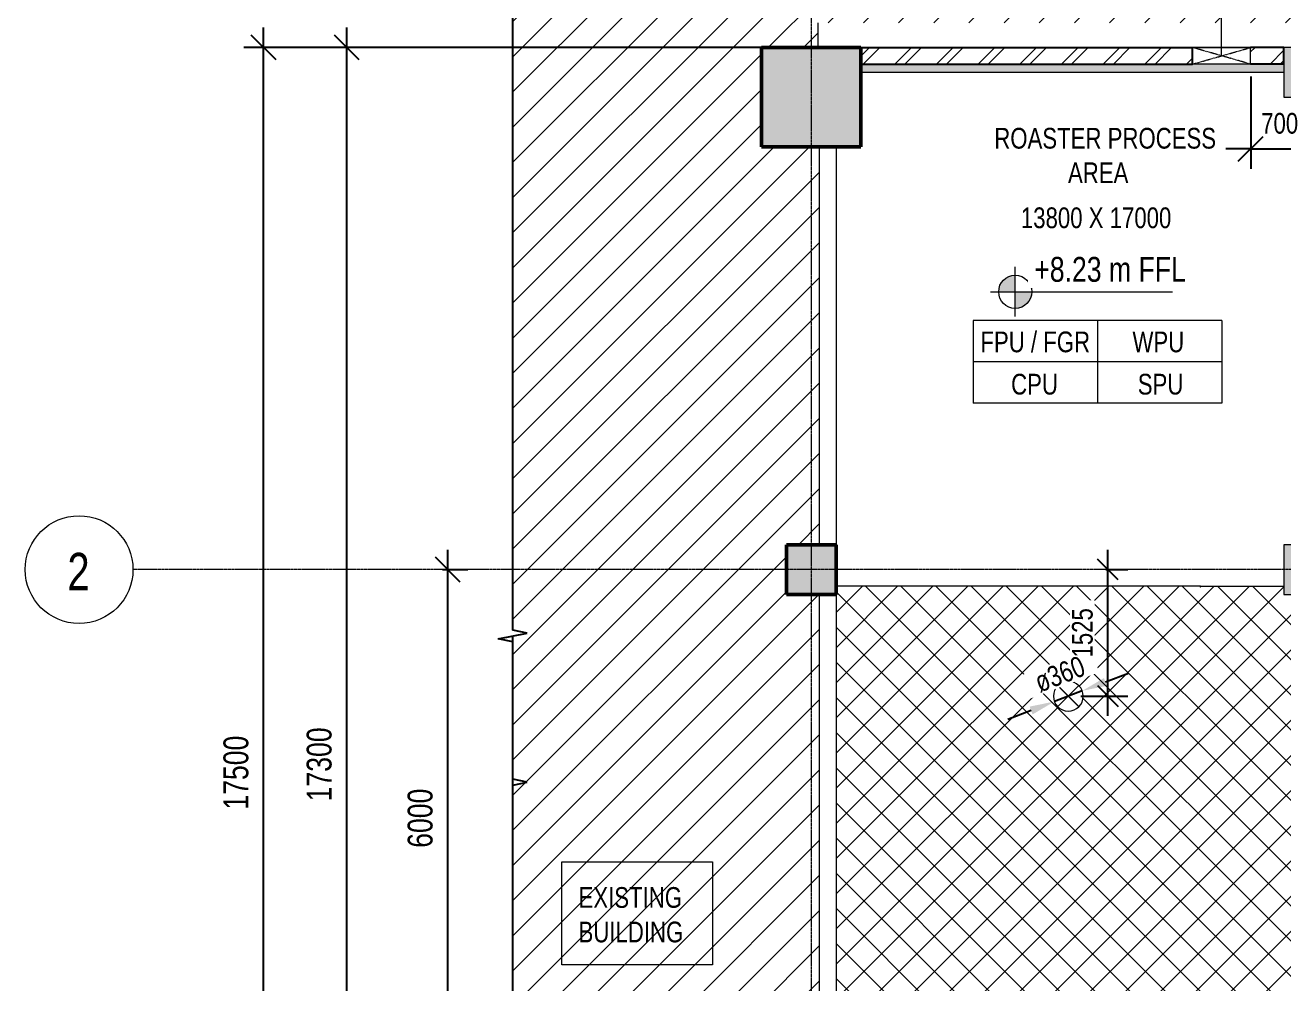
# Model space of a CAD drawing. Header units: millimetres. Extents: x -29259 to 87313, y -139821 to 46728.
# Drawn here: x -11857 to 3324, y -33034 to -21466 of the extents above; entities that cross this region are included whole.
import ezdxf

# ---------------------------------------------------------------- set-up
doc = ezdxf.new("R2010")
doc.units = ezdxf.units.MM
doc.linetypes.add('Dash', pattern=[6.35, 3.175, -3.175])
doc.linetypes.add('Grid Line', pattern=[22.225, 12.7, -3.175, 3.175, -3.175])
for name, color, linetype, lineweight in [('A-ANNO-DIMS', 211, 'Continuous', 9), ('A-AREA-IDEN', 2, 'Continuous', 9), ('A-DETL-GENF', 92, 'Continuous', 9), ('A-DETL-MEDM', 33, 'Continuous', 25), ('A-DETL-THIN', 151, 'Continuous', 9), ('A-FLOR', 192, 'Continuous', 9), ('A-FLOR-PATT', 8, 'Continuous', 18), ('A-GLAZ', 151, 'Continuous', 9), ('A-GLAZ-HDLN', 1, 'Dash', 18), ('A-GLAZ-IDEN', 152, 'Continuous', 9), ('A-WALL', 113, 'Continuous', 18), ('A-WALL-PATT', 111, 'Continuous', 18), ('G-ANNO-DIMS', 111, 'Continuous', 9), ('G-ANNO-TEXT', 231, 'Continuous', 9), ('S-BEAM', 12, 'Continuous', 9), ('S-COLS', 52, 'Continuous', 18), ('S-GRID', 8, 'Continuous', 9), ('S-GRID-IDEN', 1, 'Continuous', 9)]:
    doc.layers.add(name, color=color, linetype=linetype, lineweight=lineweight)
doc.styles.add('Century Gothic', font='GOTHIC.TTF', dxfattribs={"width": 0.8, "height": 450})
doc.styles.add('Century Gothic_1', font='GOTHIC.TTF', dxfattribs={"width": 0.8, "height": 250})
doc.styles.add('Century Gothic_2', font='GOTHIC.TTF', dxfattribs={"width": 0.8, "height": 300})
doc.dimstyles.new('Diagonal_-_2_5mm_Century_Gothic', dxfattribs={"dimscale": 304.8, "dimtxt": 261.042067, "dimasz": 0.984252, "dimexe": 0.787402, "dimexo": 0.492126, "dimgap": 0.574147, "dimtad": 1, "dimdec": 0, "dimzin": 0, "dimdsep": 46, "dimtxsty": 'Century Gothic_1', "dimblk1": 'OBLIQUE', "dimblk2": 'OBLIQUE', "dimsah": 1, "dimcen": 0.09, "dimdle": 0.787402, "dimazin": 0, "dimtfac": 1, "dimtdec": 4, "dimtix": 1, "dimtmove": 0, "dimatfit": 3, "dimfxl": 1, "dimtvp": 1, "dimtfill": 1, "dimtolj": 1, "dimtzin": 0, "dimarcsym": 2})
doc.dimstyles.new('Diagonal_-_2_5mm_Century_Gothic__T', dxfattribs={"dimscale": 304.8, "dimtxt": 261.042067, "dimasz": 0.82021, "dimexe": 0.787402, "dimexo": 0.492126, "dimgap": 0.574147, "dimtad": 1, "dimdec": 0, "dimzin": 0, "dimdsep": 46, "dimtxsty": 'Century Gothic_1', "dimblk1": 'OBLIQUE', "dimblk2": 'OBLIQUE', "dimsah": 1, "dimcen": 0.09, "dimdle": 0.787402, "dimazin": 0, "dimtfac": 1, "dimtdec": 4, "dimtix": 1, "dimtmove": 0, "dimatfit": 3, "dimfxl": 1, "dimtvp": 1, "dimtfill": 1, "dimtolj": 1, "dimtzin": 0, "dimarcsym": 2})
doc.dimstyles.new('Diagonal_-_3mm_Century_Gothic', dxfattribs={"dimscale": 304.8, "dimtxt": 313.250481, "dimasz": 0.984252, "dimexe": 0.787402, "dimexo": 0.492126, "dimgap": 0.574147, "dimtad": 1, "dimdec": 0, "dimzin": 0, "dimdsep": 46, "dimtxsty": 'Century Gothic_2', "dimblk1": 'OBLIQUE', "dimblk2": 'OBLIQUE', "dimsah": 1, "dimcen": 0.09, "dimdle": 0.787402, "dimazin": 0, "dimtfac": 1, "dimtdec": 4, "dimtix": 1, "dimtmove": 0, "dimatfit": 3, "dimfxl": 1, "dimtvp": 1, "dimtfill": 1, "dimtolj": 1, "dimtzin": 0, "dimarcsym": 2})
doc.dimstyles.new('Diameter_-_2_5mm_Century_Gothic', dxfattribs={"dimscale": 304.8, "dimtxt": 261.042067, "dimasz": 0.984252, "dimexe": 0.787402, "dimexo": 0, "dimgap": 0.492126, "dimtad": 1, "dimjust": 3, "dimdec": 0, "dimzin": 0, "dimdsep": 46, "dimtxsty": 'Century Gothic_1', "dimsah": 1, "dimcen": 0.09, "dimdle": 0.787402, "dimazin": 0, "dimtfac": 1, "dimtdec": 4, "dimtix": 1, "dimtmove": 0, "dimatfit": 2, "dimfxl": 1, "dimtvp": 1, "dimtfill": 1, "dimtolj": 1, "dimtzin": 0, "dimarcsym": 2})
pattern_1 = [(45, (-2376.15, -39035.9), (-251.447, 251.447), []), (45, (-2376.15, -38654.9), (-251.447, 251.447), [])]

# ---------------------------------------------------------------- blocks, each defined once
blk = doc.blocks.new('M_Flat Bars - IP08-1318361-SECOND FLOOR PLAN')
at = {"layer": 'S-BEAM', "color": 250}
for p, q in [((4695, 10790), (4695, 10800)), ((4695, 10800), (4700, 10800)), ((4700, 10790), (4695, 10790))]:
    blk.add_line(p, q, dxfattribs=at)
blk = doc.blocks.new('Roaster Building_ST_RVT2022_detached_rvt-1-SECOND FLOOR PLAN')
at = {"layer": 'S-COLS', "lineweight": 5}
for color, points in [(9, [(-600, 16100), (600, 16100), (600, 17300), (-600, 17300)]), (8, [(6030, 16700), (6300, 16700), (6300, 17300), (5700, 17300), (5700, 16700)]), (9, [(100, 10700), (300, 10700), (300, 11300), (-300, 11300), (-300, 10700), (-86, 10700)]), (8, [(6030, 10700), (6300, 10700), (6300, 11300), (5700, 11300), (5700, 10700)])]:
    blk.add_hatch(color=color, dxfattribs=at).paths.add_polyline_path(points)
at = {"layer": 'A-FLOR', "color": 250}
blk.add_line((300, 16100), (300, 11300), dxfattribs=at)
at = {"layer": 'S-COLS', "color": 7, "lineweight": 50}
for p, q in [((82, 17300), (-600, 17300)), ((-600, 17300), (-600, 16100)), ((600, 17300), (82, 17300)), ((600, 16100), (600, 17300)), ((-600, 16100), (100, 16100)), ((100, 16100), (600, 16100)), ((100, 11300), (-300, 11300)), ((-300, 11300), (-300, 10700)), ((300, 11300), (100, 11300)), ((300, 10700), (300, 11300)), ((-300, 10700), (100, 10700)), ((100, 10700), (300, 10700))]:
    blk.add_line(p, q, dxfattribs=at)
at = {"layer": 'S-COLS', "color": 250, "lineweight": 9}
for p, q in [((6300, 17300), (5700, 17300)), ((5700, 17300), (5700, 16700)), ((5700, 16700), (6300, 16700)), ((6300, 11300), (5700, 11300)), ((5700, 11300), (5700, 10700)), ((5700, 10700), (6300, 10700))]:
    blk.add_line(p, q, dxfattribs=at)
at = {"layer": 'S-BEAM', "color": 250, "lineweight": 9}
blk.add_blockref('M_Flat Bars - IP08-1318361-SECOND FLOOR PLAN', (0, 0), dxfattribs=at)
blk = doc.blocks.new('Roaster Building_ST_RVT2022 _SST__rvt-1-SECOND FLOOR PLAN')
at = {"layer": 'A-FLOR', "lineweight": 5}
h = blk.add_hatch(color=10, dxfattribs=at)
h.paths.add_polyline_path([(6300, 0), (6301, 0), (6301, 400), (6300, 399), (6300, 33)])
h.paths.add_polyline_path([(5800, 400), (5801, 400), (5801, 4700), (5800, 4700), (5800, 520)])
h.paths.add_polyline_path([(11870, 4425), (11870, 4426), (11870, 4425)])
h.paths.add_polyline_path([(6300, 4700), (6301, 4700), (6301, 5300), (6300, 5299), (6300, 4700)])
h.paths.add_polyline_path([(14300, 5300), (14300, 5300), (14100, 5300)])
h.paths.add_polyline_path([(5801, 5300), (5801, 10700), (5800, 10700), (5800, 5300)])
h.paths.add_polyline_path([(14275, 6700), (14300, 6700), (14300, 6750), (14275, 6750)])
h.paths.add_polyline_path([(14300, 5550), (14300, 6655), (14275, 6655), (14275, 6700), (14225, 6700), (14225, 6684), (14174, 6684), (14174, 6700), (14125, 6700), (14125, 6750), (14100, 6750), (14100, 5550), (14125, 5550), (14125, 5600), (14174, 5600), (14174, 5616), (14225, 5616), (14225, 5600), (14275, 5600), (14275, 5550)])
h.paths.add_polyline_path([(14275, 6030), (14275, 6050), (14230, 6050), (14230, 6030), (14224, 6030), (14224, 6270), (14230, 6270), (14230, 6250), (14275, 6250), (14275, 6270), (14281, 6270), (14281, 6030)])
h.paths.add_polyline_path([(10812, 7162), (10812, 7163), (10812, 7165)])
h.paths.add_polyline_path([(7971, 9064), (7976, 9066), (7953, 9064)])
h.paths.add_polyline_path([(7917, 9064), (7888, 9066), (7899, 9064)])
h.paths.add_polyline_path([(7846, 9073), (7814, 9082), (7829, 9076), (7842, 9074)])
h.paths.add_polyline_path([(8024, 9073), (8043, 9077), (8059, 9083), (8036, 9076)])
h.paths.add_polyline_path([(8092, 9095), (8109, 9101), (8125, 9110), (8105, 9101)])
h.paths.add_polyline_path([(8156, 9128), (8171, 9137), (8185, 9148), (8169, 9137)])
h.paths.add_polyline_path([(8213, 9171), (8226, 9183), (8238, 9197), (8224, 9183)])
h.paths.add_polyline_path([(12703, 9223), (12704, 9223), (12704, 10664), (12703, 10663), (12703, 9279)])
h.paths.add_polyline_path([(8261, 9224), (8273, 9238), (8282, 9254), (8271, 9238)])
h.paths.add_polyline_path([(8300, 9285), (8309, 9300), (8315, 9317), (8307, 9300)])
h.paths.add_polyline_path([(8327, 9351), (8334, 9373), (8333, 9374), (8332, 9368)])
h.paths.add_polyline_path([(8343, 9421), (8346, 9439), (8346, 9457), (8344, 9432)])
h.paths.add_polyline_path([(8346, 9493), (8345, 9514), (8343, 9523), (8345, 9506)])
h.paths.add_polyline_path([(8336, 9564), (8333, 9582), (8333, 9576)])
h.paths.add_polyline_path([(8315, 9633), (8308, 9649), (8309, 9646)])
h.paths.add_polyline_path([(8286, 9691), (8284, 9694), (8276, 9704)])
h.paths.add_polyline_path([(7938, 9947), (8010, 9953), (8079, 9972), (8119, 9991), (8139, 10002), (8075, 9972), (8003, 9953), (7935, 9947), (7935, 9947)])
h.paths.add_polyline_path([(8143, 10004), (8155, 10011), (8153, 10011), (8144, 10005)])
h.paths.add_polyline_path([(8200, 10044), (8203, 10047), (8201, 10044)])
h.paths.add_polyline_path([(8259, 10106), (8276, 10129), (8286, 10144), (8259, 10106)])
h.paths.add_polyline_path([(8297, 10163), (8309, 10185), (8315, 10202), (8297, 10165)])
h.paths.add_polyline_path([(8327, 10236), (8333, 10253), (8333, 10259), (8332, 10253)])
h.paths.add_polyline_path([(8343, 10306), (8346, 10326), (8346, 10342), (8344, 10324)])
h.paths.add_polyline_path([(8346, 10378), (8346, 10398), (8343, 10413), (8346, 10382)])
h.paths.add_polyline_path([(8336, 10449), (8332, 10471), (8329, 10477), (8333, 10461)])
h.paths.add_polyline_path([(8315, 10518), (8306, 10540), (8303, 10543), (8309, 10531)])
h.paths.add_polyline_path([(8282, 10581), (8273, 10597), (8268, 10601), (8273, 10594)])
h.paths.add_polyline_path([(8238, 10638), (8226, 10652), (8221, 10655), (8226, 10650)])
h.paths.add_polyline_path([(8185, 10686), (8171, 10698), (8165, 10701), (8171, 10696)])
h.paths.add_polyline_path([(6300, 10700), (6301, 10700), (6301, 11300), (6300, 11300), (6300, 10700)])
h.paths.add_polyline_path([(8125, 10725), (8103, 10736), (8102, 10735), (8109, 10732)])
h.paths.add_polyline_path([(8057, 10753), (8034, 10759), (8043, 10756)])
h.paths.add_polyline_path([(300, 10800), (301, 10800), (301, 16100), (300, 16100), (300, 11226)])
h.paths.add_polyline_path([(13900, 12180), (13901, 12180), (13901, 13400), (13900, 13400), (13900, 12187)])
h.paths.add_polyline_path([(13900, 13765), (13901, 13765), (13901, 15800), (13900, 15800), (13900, 13783)])
h.paths.add_polyline_path([(13600, 16400), (13601, 16401), (13601, 16800), (13600, 16800), (13600, 16400)])
h.paths.add_polyline_path([(6301, 16700), (6301, 17000), (6300, 17000), (6300, 16700)])
h.paths.add_polyline_path([(5300, 17000), (5700, 17000), (5700, 17100), (600, 17100), (600, 17000), (5100, 17000)])
at = {"layer": 'A-FLOR', "color": 255, "lineweight": 18}
blk.add_line((300, 16100), (300, 11300), dxfattribs=at)
blk = doc.blocks.new('MECH CUTOUT - M 17-1003501-SECOND FLOOR PLAN')
at = {"layer": 'A-GLAZ'}
for p, q in [((350, 100), (-350, 100)), ((-350, -100), (-350, 100)), ((350, -100), (350, 100)), ((350, -100), (-350, -100))]:
    blk.add_line(p, q, dxfattribs=at)
at = {"layer": 'A-GLAZ-HDLN'}
for p, q in [((350, -100), (-350, 100)), ((-350, -100), (350, 100))]:
    blk.add_line(p, q, dxfattribs=at)
blk = doc.blocks.new('M_Break Line - M_Break Line-680212-SECOND FLOOR PLAN')
at = {"layer": 'A-DETL-MEDM'}
for p, q in [((-12355, 0), (-71, 0)), ((0, 0), (35, -175)), ((35, -175), (71, 0)), ((71, 0), (1729, 0)), ((1729, 0), (1800, 0)), ((1871, 0), (9317, 0))]:
    blk.add_line(p, q, dxfattribs=at)
blk = doc.blocks.new('M_Break Line - M_Break Line-679379-SECOND FLOOR PLAN')
at = {"layer": 'A-DETL-MEDM'}
for p, q in [((-71, 0), (-35, 175)), ((-35, 175), (35, -175)), ((-14313, 0), (-71, 0)), ((35, -175), (71, 0)), ((71, 0), (10248, 0))]:
    blk.add_line(p, q, dxfattribs=at)
blk = doc.blocks.new('Grid - M_Grid Head - Circle-24584-SECOND FLOOR PLAN')
at = {"layer": 'S-GRID-IDEN'}
blk.add_circle((0, 0), 6.5, dxfattribs=at)
blk = doc.blocks.new('_Oblique')
at = {"color": 0, "linetype": 'ByBlock', "lineweight": -2}
blk.add_line((-0.5, -0.5), (0.5, 0.5), dxfattribs=at)
blk = doc.blocks.new('*D393')
at = {"layer": 'A-ANNO-DIMS', "color": 0, "lineweight": -2, "transparency": 16777216}
for p, q in [((-6760, -34276), (-6760, -27796)), ((-6822, -28036), (-6520, -28036)), ((-6822, -34036), (-6520, -34036))]:
    blk.add_line(p, q, dxfattribs=at)
at = {"layer": 'Defpoints', "color": 0, "transparency": 16777216}
for p in [(-6972, -28036), (-6760, -28036), (-6972, -34036)]:
    blk.add_point(p, dxfattribs=at)
at = {"layer": 'A-ANNO-DIMS', "color": 0, "lineweight": -2, "transparency": 16777216, "xscale": 299.9999999999999, "yscale": 299.9999999999999, "zscale": 299.9999999999999}
for p, rotation in [((-6760, -28036), 90), ((-6760, -34036), 270)]:
    blk.add_blockref('_Oblique', p, dxfattribs=dict(at, rotation=rotation))
at = {"layer": 'A-ANNO-DIMS', "color": 0, "transparency": 16777216, "insert": (-7092, -31036), "char_height": 300, "width": 883.07, "attachment_point": 5, "rotation": 90, "style": 'Century Gothic_2', "bg_fill": 3, "box_fill_scale": 1.1, "bg_fill_color": 256, "bg_fill_true_color": 13158600, "bg_fill_transparency": 0}
blk.add_mtext('\\A1;6000', dxfattribs=at)
blk = doc.blocks.new('*D397')
at = {"layer": 'A-ANNO-DIMS', "color": 0, "lineweight": -2, "transparency": 16777216}
for p, q in [((-7978, -39276), (-7978, -21496)), ((-1926, -21736), (-8218, -21736)), ((-8040, -39036), (-7738, -39036))]:
    blk.add_line(p, q, dxfattribs=at)
at = {"layer": 'Defpoints', "color": 0, "transparency": 16777216}
for p in [(-7978, -21736), (-1776, -21736), (-8190, -39036)]:
    blk.add_point(p, dxfattribs=at)
at = {"layer": 'A-ANNO-DIMS', "color": 0, "lineweight": -2, "transparency": 16777216, "xscale": 299.9999999999999, "yscale": 299.9999999999999, "zscale": 299.9999999999999}
for p, rotation in [((-7978, -21736), 90), ((-7978, -39036), 270)]:
    blk.add_blockref('_Oblique', p, dxfattribs=dict(at, rotation=rotation))
at = {"layer": 'A-ANNO-DIMS', "color": 0, "transparency": 16777216, "insert": (-8310, -30386), "char_height": 300, "width": 1103.84, "attachment_point": 5, "rotation": 90, "style": 'Century Gothic_2', "bg_fill": 3, "box_fill_scale": 1.1, "bg_fill_color": 256, "bg_fill_true_color": 13158600, "bg_fill_transparency": 0}
blk.add_mtext('\\A1;17300', dxfattribs=at)
blk = doc.blocks.new('*D398')
at = {"layer": 'A-ANNO-DIMS', "color": 0, "lineweight": -2, "transparency": 16777216}
for p, q in [((-8981, -39476), (-8981, -21496)), ((-1926, -21736), (-9221, -21736)), ((-2226, -39236), (-9221, -39236))]:
    blk.add_line(p, q, dxfattribs=at)
at = {"layer": 'Defpoints', "color": 0, "transparency": 16777216}
for p in [(-8981, -21736), (-1776, -21736), (-2076, -39236)]:
    blk.add_point(p, dxfattribs=at)
at = {"layer": 'A-ANNO-DIMS', "color": 0, "lineweight": -2, "transparency": 16777216, "xscale": 299.9999999999999, "yscale": 299.9999999999999, "zscale": 299.9999999999999}
for p, rotation in [((-8981, -21736), 90), ((-8981, -39236), 270)]:
    blk.add_blockref('_Oblique', p, dxfattribs=dict(at, rotation=rotation))
at = {"layer": 'A-ANNO-DIMS', "color": 0, "transparency": 16777216, "insert": (-9314, -30486), "char_height": 300, "width": 1103.84, "attachment_point": 5, "rotation": 90, "style": 'Century Gothic_2', "bg_fill": 3, "box_fill_scale": 1.1, "bg_fill_color": 256, "bg_fill_true_color": 13158600, "bg_fill_transparency": 0}
blk.add_mtext('\\A1;17500', dxfattribs=at)
blk = doc.blocks.new('Spot Elevations - M_Spot Elevation - Target Filled-23738-SECOND FLOOR PLAN')
at = {"layer": 'G-ANNO-DIMS'}
h = blk.add_hatch(color=256, dxfattribs=at)
edge = h.paths.add_edge_path()
edge.add_line((0, 0), (-2, 0))
edge.add_arc((0, 0), 2, 90, 180, ccw=False)
edge.add_line((0, 2), (0, 0))
h = blk.add_hatch(color=256, dxfattribs=at)
edge = h.paths.add_edge_path()
edge.add_line((0, 0), (2, 0))
edge.add_arc((0, 0), 2, 270, 360, ccw=False)
edge.add_line((0, -2), (0, 0))
for p, q in [((0, -3), (0, 3)), ((-3, 0), (18.95, 0))]:
    blk.add_line(p, q, dxfattribs=at)
blk.add_circle((0, 0), 2, dxfattribs=at)
blk = doc.blocks.new('*D422')
at = {"layer": 'A-ANNO-DIMS', "color": 0, "lineweight": -2, "transparency": 16777216}
for p, q in [((1202, -29801), (1202, -27796)), ((1175, -28036), (1442, -28036)), ((875, -29561), (1442, -29561))]:
    blk.add_line(p, q, dxfattribs=at)
at = {"layer": 'Defpoints', "color": 0, "transparency": 16777216}
for p in [(1025, -28036), (1202, -28036), (725, -29561)]:
    blk.add_point(p, dxfattribs=at)
at = {"layer": 'A-ANNO-DIMS', "color": 0, "lineweight": -2, "transparency": 16777216, "xscale": 250, "yscale": 250, "zscale": 250}
for p, rotation in [((1202, -28036), 90), ((1202, -29561), 270)]:
    blk.add_blockref('_Oblique', p, dxfattribs=dict(at, rotation=rotation))
at = {"layer": 'A-ANNO-DIMS', "color": 0, "transparency": 16777216, "insert": (895, -28799), "char_height": 250, "width": 735.89, "attachment_point": 5, "rotation": 90, "style": 'Century Gothic_1', "bg_fill": 3, "box_fill_scale": 1.1, "bg_fill_color": 256, "bg_fill_true_color": 13158600, "bg_fill_transparency": 0}
blk.add_mtext('\\A1;1525', dxfattribs=at)
blk = doc.blocks.new('*D423')
at = {"layer": 'A-ANNO-DIMS', "color": 0, "lineweight": -2, "transparency": 16777216}
for p, q in [((1172, -29392), (1452, -29284)), ((892, -29499), (556, -29628)), ((276, -29736), (-4, -29844))]:
    blk.add_line(p, q, dxfattribs=at)
at = {"layer": 'A-ANNO-DIMS', "color": 0, "transparency": 16777216}
for points in [[(1154, -29345), (1190, -29438), (892, -29499)], [(258, -29689), (294, -29783), (556, -29628)]]:
    blk.add_solid(points, dxfattribs=at)
at = {"layer": 'A-ANNO-DIMS', "color": 0, "transparency": 16777216, "insert": (622, -29298), "char_height": 250, "width": 855.22, "attachment_point": 5, "rotation": 21.024, "style": 'Century Gothic_1', "bg_fill": 3, "box_fill_scale": 1.1, "bg_fill_color": 256, "bg_fill_true_color": 13158600, "bg_fill_transparency": 0}
blk.add_mtext('\\A1;ø360', dxfattribs=at)
at = {"layer": 'Defpoints', "color": 0, "transparency": 16777216}
for p in [(892, -29499), (556, -29628)]:
    blk.add_point(p, dxfattribs=at)
blk = doc.blocks.new('LTTS_Finish_Room Tag - Finish Room Tag-672008-SECOND FLOOR PLAN')
at = {"layer": 'A-AREA-IDEN'}
for p, q in [((-15, 5), (-15, -5)), ((15, 5), (-15, 5)), ((0, 5), (0, -5)), ((15, 5), (15, -5)), ((15, 0), (-15, 0)), ((15, -5), (-15, -5))]:
    blk.add_line(p, q, dxfattribs=at)
blk = doc.blocks.new('*D452')
at = {"layer": 'A-ANNO-DIMS', "color": 0, "lineweight": -2, "transparency": 16777216}
for p, q in [((2924, -22086), (2924, -23198)), ((3624, -22896), (3624, -23198)), ((2924, -22958), (2624, -22958)), ((2924, -22958), (3624, -22958)), ((3624, -22958), (3924, -22958))]:
    blk.add_line(p, q, dxfattribs=at)
at = {"layer": 'Defpoints', "color": 0, "transparency": 16777216}
for p in [(2924, -21936), (3624, -22958)]:
    blk.add_point(p, dxfattribs=at)
at = {"layer": 'A-ANNO-DIMS', "color": 0, "lineweight": -2, "transparency": 16777216, "xscale": 299.9999999999999, "yscale": 299.9999999999999, "zscale": 299.9999999999999}
blk.add_blockref('_Oblique', (2924, -22958), dxfattribs=at)
at = {"layer": 'A-ANNO-DIMS', "color": 0, "lineweight": -2, "transparency": 16777216, "xscale": 299.9999999999999, "yscale": 299.9999999999999, "zscale": 299.9999999999999, "rotation": 180}
blk.add_blockref('_Oblique', (3624, -22958), dxfattribs=at)
at = {"layer": 'A-ANNO-DIMS', "color": 0, "transparency": 16777216, "insert": (3274, -22652), "char_height": 250, "width": 551.92, "attachment_point": 5, "style": 'Century Gothic_1', "bg_fill": 3, "box_fill_scale": 1.1, "bg_fill_color": 256, "bg_fill_true_color": 13158600, "bg_fill_transparency": 0}
blk.add_mtext('\\A1;700', dxfattribs=at)
at = {"layer": 'Defpoints', "color": 0, "transparency": 16777216}
blk.add_point((3624, -22746), dxfattribs=at)

msp = doc.modelspace()

# ---------------------------------------------------------------- hatches: boundary and pattern name
at = {"layer": 'A-DETL-GENF'}
h = msp.add_hatch(dxfattribs=at)
h.set_pattern_fill('FP_4', color=254, style=0, pattern_type=2)
h.set_pattern_definition([(45, (-2376.15, -39035.9), (-212.132, 212.132), [])])
h.paths.add_polyline_path([(-2790, -42991), (-2676.2, -42991), (-2676.2, -38635.9), (-2276.2, -38635.9), (-2276.2, -34335.9), (-2676.2, -34335.9), (-2676.2, -33735.9), (-2276.2, -33735.9), (-2276.2, -28336), (-2676.2, -28336), (-2676.2, -27736), (-2276.2, -27736), (-2276.2, -22936), (-2976.2, -22936), (-2976.2, -21736), (-2294.2, -21736), (-2294.2, -21435.9), (7168.8, -21435.9), (7168.8, -18644.1), (850.6, -18644.1), (815.2, -18796.3), (779.8, -18644.1), (-5976.2, -18644.1), (-5976.2, -28765.2), (-5801.1, -28800.6), (-5976.2, -28836), (-5976.2, -42991)])
at = {"layer": 'A-FLOR-PATT'}
h = msp.add_hatch(dxfattribs=at)
h.set_pattern_fill('FP_3', color=256, style=0, pattern_type=2)
h.set_pattern_definition([(45, (-2376.15, -39035.9), (-212.132, 212.132), []), (135, (-2376.15, -39035.9), (-212.132, -212.132), [])])
h.paths.add_polyline_path([(-2076.2, -39036), (3323.8, -39036), (3323.8, -38635.9), (3423.8, -38635.9), (3423.8, -34335.9), (3323.8, -34335.9), (3323.8, -33735.9), (3423.8, -33735.9), (3423.8, -28336), (3323.8, -28336), (3323.8, -28236), (2324.3, -28236), (2324.3, -28246), (2319.3, -28246), (2319.3, -28236), (-2076.2, -28236), (-2076.2, -39003)])
h.paths.add_polyline_path([(724.3, -29743.8), (677.7, -29737.7), (634.3, -29719.7), (597, -29691.1), (568.4, -29653.8), (550.5, -29610.4), (544.3, -29563.8), (550.5, -29517.2), (568.4, -29473.8), (597, -29436.6), (634.3, -29408), (677.7, -29390), (724.3, -29383.9), (770.9, -29390), (814.3, -29408), (851.6, -29436.6), (880.2, -29473.8), (898.1, -29517.2), (904.3, -29563.8), (898.1, -29610.4), (880.2, -29653.8), (851.6, -29691.1), (814.3, -29719.7), (770.9, -29737.7)])
at = {"layer": 'A-WALL-PATT', "lineweight": 9}
h = msp.add_hatch(dxfattribs=at)
h.set_pattern_fill('FP_1', color=256, style=0, pattern_type=2)
h.set_pattern_definition(pattern_1)
h.paths.add_polyline_path([(3323.8, -21936), (3323.8, -21736), (2923.8, -21736), (2923.8, -21936)])
h.paths.add_polyline_path([(-1776.2, -21936), (2221.4, -21936), (2221.4, -21736), (-1776.2, -21736)])
h = msp.add_hatch(dxfattribs=at)
h.set_pattern_fill('FP_1', color=256, style=0, pattern_type=2)
h.set_pattern_definition(pattern_1)
h.paths.add_polyline_path([(2223.8, -21936), (2223.8, -21736), (2221.4, -21736), (2221.4, -21936)])

# ---------------------------------------------------------------- linework, layer by layer
at = {"layer": 'A-DETL-THIN'}
for p, q in [((-2294.2, -21736), (-2294.2, -21435.9)), ((-2976.2, -22936), (-2976.2, -21736)), ((-2976.2, -21736), (-2294.2, -21736)), ((-2276.2, -22936), (-2976.2, -22936)), ((-2276.2, -27736), (-2276.2, -22936)), ((-2676.2, -28336), (-2676.2, -27736)), ((-2676.2, -27736), (-2276.2, -27736)), ((-2276.2, -28336), (-2676.2, -28336)), ((-2276.2, -33735.9), (-2276.2, -28336)), ((594.9, -29436.1), (849.4, -29690.6)), ((852.1, -29434.1), (595.6, -29690.7)), ((597.6, -29434.1), (852.1, -29688.7))]:
    msp.add_line(p, q, dxfattribs=at)
at = {"layer": 'A-FLOR'}
for p, q in [((3323.8, -22036), (-1776.2, -22036)), ((-2074.7, -22936), (-2074.7, -28236)), ((2319.3, -28236), (-2076.2, -28236)), ((2324.3, -28236), (3323.8, -28236)), ((-2076.2, -28336), (-2076.2, -33735.9))]:
    msp.add_line(p, q, dxfattribs=at)
for start, end in [(0, 180), (180, 0)]:
    msp.add_arc((724.3, -29563.8), 180, start, end, dxfattribs=at)
at = {"layer": 'A-GLAZ-IDEN'}
msp.add_line((2573.8, -21836), (2573.8, -21369), dxfattribs=at)
at = {"layer": 'A-WALL', "lineweight": 25}
for p, q in [((-1776.2, -21936), (-1776.2, -21736)), ((-1776.2, -21736), (2223.8, -21736)), ((2223.8, -21936), (2223.8, -21736)), ((3323.8, -21736), (2923.8, -21736)), ((3323.8, -21936), (3323.8, -21736)), ((-1776.2, -21936), (2223.8, -21936)), ((3323.8, -21936), (2923.8, -21936))]:
    msp.add_line(p, q, dxfattribs=at)
at = {"layer": 'A-WALL', "lineweight": 9}
for p, q in [((2223.8, -21736), (2923.8, -21736)), ((2923.8, -21936), (2923.8, -21736)), ((2923.8, -21936), (2223.8, -21936))]:
    msp.add_line(p, q, dxfattribs=at)
at = {"layer": 'S-GRID', "linetype": 'Grid Line'}
for p, q in [((-2376.2, -15579), (-2376.2, -40847)), ((18070.4, -28036), (-10557.4, -28036))]:
    msp.add_line(p, q, dxfattribs=at)

# ---------------------------------------------------------------- block references
at = {"lineweight": 5}
for name in ['Roaster Building_ST_RVT2022_detached_rvt-1-SECOND FLOOR PLAN', 'Roaster Building_ST_RVT2022 _SST__rvt-1-SECOND FLOOR PLAN']:
    msp.add_blockref(name, (-2376.2, -39035.9), dxfattribs=at)
at = {"layer": 'A-AREA-IDEN', "xscale": 99.99999999999993, "yscale": 99.99999999999993, "zscale": 99.99999999999993}
msp.add_blockref('LTTS_Finish_Room Tag - Finish Room Tag-672008-SECOND FLOOR PLAN', (1078, -25528.3), dxfattribs=at)
at = {"layer": 'A-DETL-GENF', "rotation": 89.9999999999999}
for name, p in [('M_Break Line - M_Break Line-679379-SECOND FLOOR PLAN', (-5976.2, -28836)), ('M_Break Line - M_Break Line-680212-SECOND FLOOR PLAN', (-5976.2, -30636))]:
    msp.add_blockref(name, p, dxfattribs=at)
at = {"layer": 'A-GLAZ'}
msp.add_blockref('MECH CUTOUT - M 17-1003501-SECOND FLOOR PLAN', (2573.8, -21836), dxfattribs=at)
at = {"layer": 'G-ANNO-DIMS', "xscale": 99.99999999999993, "yscale": 99.99999999999993, "zscale": 99.99999999999993}
msp.add_blockref('Spot Elevations - M_Spot Elevation - Target Filled-23738-SECOND FLOOR PLAN', (84.4, -24683.2), dxfattribs=at)
at = {"layer": 'S-GRID-IDEN', "xscale": 99.99999999999993, "yscale": 99.99999999999993, "zscale": 99.99999999999993, "rotation": 90}
msp.add_blockref('Grid - M_Grid Head - Circle-24584-SECOND FLOOR PLAN', (-11207.4, -28036), dxfattribs=at)

# ---------------------------------------------------------------- texts
at = {"layer": 'A-AREA-IDEN', "char_height": 250, "attachment_point": 1, "style": 'Century Gothic_2'}
for s, insert, width in [('ROASTER PROCESS', (-168.4, -22705.5), 3014.345), ('AREA', (720.6, -23122.2), 859.409), ('FPU / FGR', (-335.8, -25162.9), 1603.375), ('WPU', (1498.5, -25162.9), 750.379), ('CPU', (34.6, -25673.3), 705.485), ('SPU', (1562.1, -25673.3), 596.455)]:
    msp.add_mtext(s, dxfattribs=dict(at, insert=insert, width=width))
at = {"layer": 'G-ANNO-TEXT', "color": 7, "insert": (152.4, -23665.4), "char_height": 250, "width": 2257.552, "attachment_point": 1, "style": 'Century Gothic_2'}
msp.add_mtext('13800 X 17000', dxfattribs=at)

# ---------------------------------------------------------------- next in the draw order: texts
at = {"layer": 'G-ANNO-DIMS', "insert": (313.8, -24262.7), "char_height": 300, "width": 2149.982, "attachment_point": 1, "line_spacing_factor": 0.984502, "style": 'Century Gothic_1', "bg_fill": 3, "box_fill_scale": 1.25, "bg_fill_color": 256, "bg_fill_true_color": 13158600, "bg_fill_transparency": 0}
msp.add_mtext('+8.23 m FFL', dxfattribs=at)
at = {"layer": 'S-GRID-IDEN', "insert": (-11347.6, -27834), "char_height": 450, "width": 339.915, "attachment_point": 1, "style": 'Century Gothic', "bg_fill": 3, "box_fill_scale": 1.25, "bg_fill_color": 256, "bg_fill_true_color": 13158600, "bg_fill_transparency": 0}
msp.add_mtext('2', dxfattribs=at)

# ---------------------------------------------------------------- next in the draw order: dimensions: what is measured, and where the dimension line sits
at = {"layer": 'A-ANNO-DIMS'}
dim = msp.add_linear_dim(base=(3623.8, -22957.9), p1=(2923.8, -21936), p2=(3623.8, -22745.8), dimstyle='Diagonal_-_2_5mm_Century_Gothic', override={"dimpost": '<>', "dimfxl": 1070.419026}, dxfattribs=at)
dim.commit()
dim.dimension.update_dxf_attribs({"geometry": '*D452', "text_midpoint": (3273.8, -22651.7)})
for base, p1, p2, dimstyle, override, picture, middle in [((-6759.9, -28036), (-6972, -34035.9), (-6972, -28036), 'Diagonal_-_3mm_Century_Gothic', {"dimpost": '<>', "dimfxl": 5999.899995}, '*D393', (-7092.5, -31036)), ((1201.7, -28036), (724.8, -29561.4), (1024.9, -28036), 'Diagonal_-_2_5mm_Century_Gothic__T', {"dimpost": '<>', "dimfxl": 1554.646732}, '*D422', (895.4, -28798.7))]:
    dim = msp.add_linear_dim(base=base, p1=p1, p2=p2, angle=90, dimstyle=dimstyle, override=override, dxfattribs=at)
    dim.commit()
    dim.dimension.update_dxf_attribs({"geometry": picture, "text_midpoint": middle})

# ---------------------------------------------------------------- next in the draw order: dimensions: what is measured, and where the dimension line sits
dim = msp.add_linear_dim(base=(-7977.8, -21736), p1=(-8189.9, -39035.9), p2=(-1776.2, -21736), angle=90, dimstyle='Diagonal_-_3mm_Century_Gothic', override={"dimpost": '<>', "dimfxl": 18450.543785}, dxfattribs=at)
dim.commit()
dim.dimension.update_dxf_attribs({"geometry": '*D397', "text_midpoint": (-8310.3, -30386)})
dim = msp.add_diameter_dim_2p(p1=(892.3, -29499.3), p2=(556.3, -29628.4), dimstyle='Diameter_-_2_5mm_Century_Gothic', override={"dimpost": 'ø<>'}, dxfattribs=at)
dim.commit()
dim.dimension.update_dxf_attribs({"geometry": '*D423', "text_midpoint": (622, -29297.6)})

# ---------------------------------------------------------------- next in the draw order: dimensions: what is measured, and where the dimension line sits
dim = msp.add_linear_dim(base=(-8981.1, -21736), p1=(-2076.2, -39236), p2=(-1776.2, -21736), angle=90, dimstyle='Diagonal_-_3mm_Century_Gothic', override={"dimpost": '<>', "dimfxl": 17502.531583}, dxfattribs=at)
dim.commit()
dim.dimension.update_dxf_attribs({"geometry": '*D398', "text_midpoint": (-9313.6, -30486)})

# ---------------------------------------------------------------- next in the draw order: linework, layer by layer
at = {"layer": 'G-ANNO-TEXT', "color": 250, "flags": 128}
msp.add_lwpolyline([(-5386.1, -31563.3), (-3566.9, -31563.3), (-3566.9, -32803.7), (-5386.1, -32803.7)], close=True, dxfattribs=at)

# ---------------------------------------------------------------- next in the draw order: texts
at = {"layer": 'G-ANNO-TEXT', "color": 7, "char_height": 250, "attachment_point": 1, "style": 'Century Gothic_2'}
for s, insert, width in [('EXISTING ', (-5182.9, -31867.1), 1513.586), ('BUILDING', (-5182.9, -32283.8), 1552.067)]:
    msp.add_mtext(s, dxfattribs=dict(at, insert=insert, width=width))

doc.saveas('drawing.dxf')
